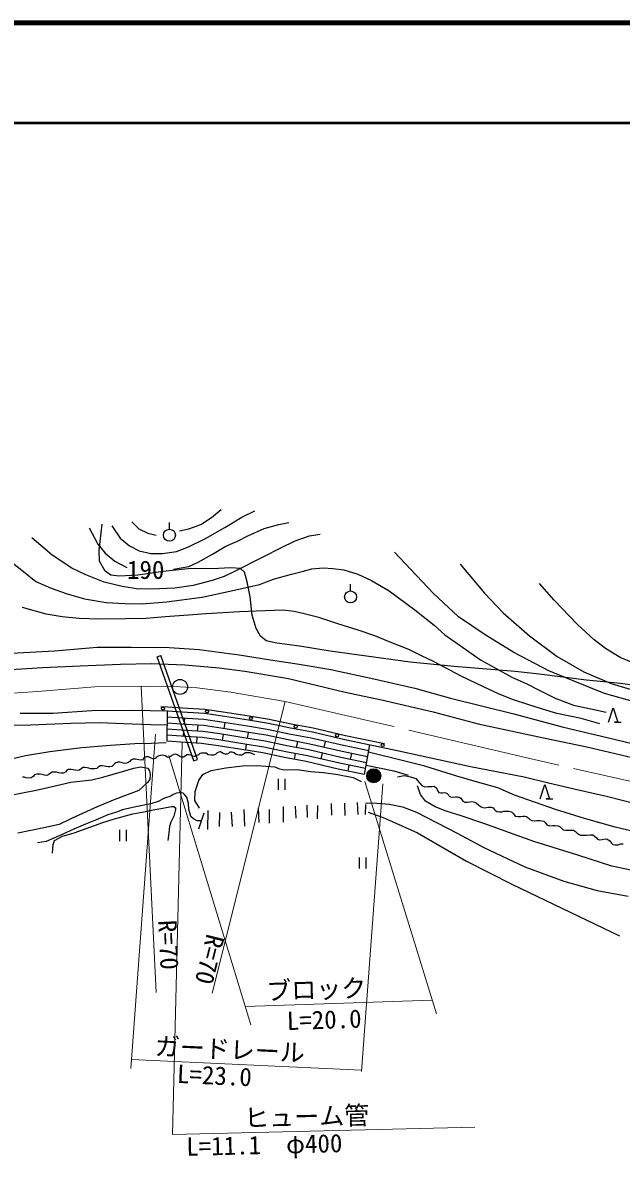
# Model space of a CAD drawing. Units: millimetres, scale not verified. Extents: x 40000 to 680000, y 20000 to 380000.
# Drawn here: x 442866 to 502710, y 266586 to 380000 of the extents above; entities that cross this region are included whole.
import ezdxf
from ezdxf.enums import TextEntityAlignment as Align

# ---------------------------------------------------------------- set-up
doc = ezdxf.new("R2010")
doc.units = ezdxf.units.MM
doc.header["$LTSCALE"] = 1000
doc.linetypes.add('CHAIN', pattern=[18.5, 12, -1.5, 3.5, -1.5])
for name, color, linetype, lineweight in [('M-BGD', 7, 'Continuous', 25), ('M-BMK', 2, 'CHAIN', 13), ('M-BMK-SRVR', 3, 'Continuous', 25), ('M-STR-HTXT', 7, 'Continuous', 13), ('M-TTL', 2, 'Continuous', 140), ('M-TTL-LINE', 7, 'Continuous', 50)]:
    doc.layers.add(name, color=color, linetype=linetype, lineweight=lineweight)
doc.styles.add('ＭＳ ゴシック', font='')
doc.styles.get('ＭＳ ゴシック').set_extended_font_data('MS Gothic')

msp = doc.modelspace()

# ---------------------------------------------------------------- hatches: boundary and pattern name
at = {"layer": 'M-BGD'}
msp.add_hatch(color=256, dxfattribs=at).paths.add_polyline_path([(478654, 304790, 0.41421), (477954, 305490, 0.41421), (477254, 304790, 1)])

# ---------------------------------------------------------------- linework, layer by layer
for p, q in [((457536, 329415), (457536, 330093)), ((475641, 323249), (475641, 323927)), ((456310, 316666), (456687, 316799)), ((459960, 306277), (456310, 316666)), ((460337, 306409), (456687, 316799)), ((457305, 308244), (457328, 311251)), ((459030, 310521), (458984, 309922)), ((460360, 309835), (460323, 309236)), ((463082, 310096), (462989, 309504)), ((502022, 310142), (502689, 310142)), ((502356, 310142), (502022, 310142)), ((458939, 309324), (458894, 308726)), ((460287, 308637), (460251, 308038)), ((462895, 308911), (462802, 308318)), ((465348, 308525), (465442, 309117)), ((465160, 307339), (465254, 307932)), ((470323, 308196), (470213, 307606)), ((473090, 308229), (472955, 307645)), ((477047, 304909), (477557, 307867)), ((459960, 306277), (460337, 306409)), ((470103, 307016), (469993, 306426)), ((472820, 307060), (472685, 306475)), ((475733, 307023), (475610, 306436)), ((475487, 305849), (475364, 305261)), ((468418, 304498), (468418, 303380)), ((469084, 304498), (469084, 303380)), ((468945, 300161), (468930, 301705)), ((470106, 301770), (470176, 300545)), ((471278, 301848), (471312, 300606)), ((472345, 301833), (472317, 300481)), ((473782, 300871), (473754, 302029)), ((475114, 300829), (475085, 302052)), ((476311, 302115), (476367, 300907)), ((477141, 300917), (477160, 301925)), ((495209, 302484), (495875, 302484)), ((495542, 302484), (495209, 302484)), ((460472, 299492), (461025, 301086)), ((461376, 299407), (461418, 301331)), ((462546, 301108), (462514, 299726)), ((463721, 301163), (463796, 299728)), ((465062, 299769), (465015, 301420)), ((466411, 301570), (466473, 300123)), ((467540, 300058), (467540, 301410)), ((452551, 299378), (452551, 298260)), ((453218, 299378), (453218, 298260)), ((476519, 296639), (476519, 295522)), ((477185, 296639), (477185, 295522))]:
    msp.add_line(p, q, dxfattribs=at)
for points in [[(451770, 329748), (452611, 328520), (453548, 327745), (454502, 327244), (455682, 326986), (456829, 326986), (458251, 327180), (459431, 327664), (461144, 328472), (463068, 329586), (464765, 330620), (466090, 331250)], [(458535, 329265), (459483, 329441), (460688, 329888), (461750, 330591), (462697, 331376)], [(453772, 330137), (454487, 329437), (455365, 329024), (456224, 328821)], [(457938, 325412), (459483, 325698), (460396, 326116), (461830, 326918), (463187, 327729), (464340, 328220), (465387, 328743), (467012, 329481), (468475, 329897), (469468, 330089)], [(449523, 329537), (450383, 327932), (451124, 327034), (452082, 326235), (453281, 325602)], [(504228, 313785), (502614, 313990), (499229, 314352), (494512, 314930), (492095, 315205), (485986, 315716), (481589, 316142), (473597, 317219), (470530, 317717), (468276, 318031), (467194, 318277), (466654, 318722), (466195, 319492), (465792, 320824), (465608, 322657), (465303, 324155), (465038, 325140), (464643, 325474), (463686, 325550), (461792, 325442), (459720, 325500), (456897, 325197), (454363, 324819), (452511, 324731), (451679, 324832), (451112, 325223), (450557, 326218), (450521, 327306), (450803, 329902)], [(472607, 328878), (471494, 328715), (470056, 328213), (468644, 327535), (466948, 326668), (463958, 325152), (463008, 324708), (461821, 324289), (459893, 323805), (458071, 323515), (456548, 323462), (454449, 323410), (452797, 323685), (451011, 324138), (449164, 324866), (447778, 325523), (445821, 326830), (443776, 328564)], [(557041, 307216), (548882, 307450), (538436, 308039), (531625, 308602), (524353, 309293), (517811, 309832), (513765, 310292), (510460, 310858), (507716, 311346), (504145, 312142), (501038, 313008), (497900, 314262), (495448, 315286), (491950, 317090), (489091, 318876), (486433, 320672), (483894, 323041), (480039, 327138)], [(441680, 326186), (442932, 325180), (444196, 324197), (445706, 323515), (447216, 322978), (449061, 322475), (451220, 322089), (453082, 321987), (454820, 321964), (457250, 322161), (460803, 322644), (463872, 323297), (466529, 323893), (467949, 324433), (469738, 324911), (470809, 325184), (471788, 325458), (472893, 325560), (473861, 325480), (474958, 325343), (476382, 324911), (477726, 324284), (479514, 323259), (482081, 321353), (484003, 319833), (485069, 318882), (486847, 317621), (488640, 316374), (491781, 314621), (493275, 313958), (494445, 313369), (496094, 312533), (497946, 311835), (500127, 311376), (501194, 311129)], [(486602, 325935), (489027, 323041), (490913, 321056), (493540, 318782), (496296, 316706), (498966, 315160), (501701, 314016), (504711, 313105), (507547, 312449), (513960, 311761)], [(556587, 311661), (552698, 311615), (549325, 311579), (546276, 311525), (543263, 311687), (538776, 311660), (534916, 311832), (532042, 311984), (529229, 312205), (523329, 312806), (518751, 313243), (515255, 313680), (513320, 313971), (510032, 314538), (507096, 315072), (504844, 315655), (502609, 316589), (501124, 317506), (500001, 318362), (498316, 319896), (496014, 322313), (494530, 323980)], [(500570, 309963), (498699, 310514), (496261, 310998), (494824, 311432), (493455, 311883), (491818, 312417), (490448, 312968), (488939, 313656), (486717, 314725), (483926, 316213), (482724, 316771), (481471, 317389), (479597, 318136), (478080, 318753), (476390, 319327), (474384, 319978), (472486, 320605), (471017, 320972), (470007, 321186), (468905, 321324), (467099, 321278), (464530, 321168), (462868, 321079), (461176, 320961), (459429, 320823), (457120, 320664), (455209, 320505), (453155, 320453), (450415, 320431), (448511, 320498), (446806, 320654), (445225, 320921), (442851, 321595)], [(441716, 317027), (446033, 317260), (450321, 317639), (453716, 317647), (457503, 317602), (460494, 317392), (464505, 316880), (467630, 316364), (470497, 315940), (473683, 315395), (477960, 314460), (482066, 313525), (485618, 312552), (491969, 310963), (496798, 309669), (501437, 308591), (506998, 307253), (509667, 306628), (511849, 306197), (513391, 305801), (514499, 305408), (515276, 304997), (516008, 304256)], [(441184, 315359), (444836, 315591), (448622, 315757), (452648, 315931), (455748, 316015), (459066, 315881), (462500, 315580), (465084, 315233), (469430, 314495), (475104, 313125), (478732, 312387), (483906, 311160), (488398, 309969), (494934, 308564), (499256, 307671), (505504, 306210)], [(505270, 301673), (501347, 302685), (498436, 303360), (495424, 304035), (493011, 304645), (487630, 305693), (480477, 307256), (475062, 308390), (471828, 309137), (469638, 309544), (467428, 310017), (465440, 310333), (462836, 310743), (461048, 310996), (459337, 311099), (457328, 311251), (453880, 311292), (449782, 311278), (445880, 311018), (442613, 311018)], [(479051, 307963), (475148, 308780), (471910, 309528), (469717, 309936), (467502, 310410), (465502, 310728), (462895, 311138), (461088, 311394), (459364, 311498), (457346, 311651), (456688, 311659)], [(501416, 310142), (501886, 311580), (502356, 310142)], [(430627, 310005), (431900, 309561), (433527, 309475), (436845, 309656), (439137, 309752), (441006, 309851), (443641, 309881), (447691, 310043), (450532, 310105), (452961, 310005), (455664, 309923), (457318, 309871)], [(477353, 306684), (474804, 307217), (471584, 307961), (469403, 308367), (467209, 308837), (465253, 309147), (462659, 309556), (460928, 309801), (459255, 309902), (457319, 310048)], [(477455, 307276), (474933, 307803), (471706, 308549), (469521, 308956), (467319, 309427), (465346, 309740), (462747, 310149), (460988, 310398), (459296, 310500), (457324, 310650)], [(477149, 305501), (474546, 306045), (471339, 306786), (469168, 307190), (466989, 307657), (465065, 307962), (462481, 308369), (460807, 308606), (459174, 308704), (457310, 308846)], [(477252, 306092), (474675, 306631), (471461, 307374), (469285, 307779), (467099, 308247), (465159, 308555), (462570, 308962), (460867, 309203), (459215, 309303), (457315, 309447)], [(440151, 306102), (443139, 306818), (445580, 307228), (448773, 307603), (451641, 307859), (454094, 308002), (455696, 308043), (457217, 308109)], [(477047, 304909), (474417, 305459), (471216, 306199), (469050, 306602), (466879, 307067), (464972, 307369), (462393, 307775), (460747, 308008), (459133, 308106), (457305, 308244)], [(466070, 306880), (465602, 307065), (465145, 307065), (464949, 306956), (464764, 306836), (464513, 306858), (464219, 306912), (464012, 307097), (463805, 307152), (463577, 307152), (463457, 307021), (463304, 306956), (463108, 306956), (462923, 307010), (462651, 307184), (462466, 307163), (462302, 307097), (462172, 306934), (461932, 306847), (461660, 306836), (461420, 306880), (461203, 307032), (460996, 307054), (460756, 307054), (460571, 307010), (460434, 306876), (460206, 306782), (460019, 306725), (459844, 306753), (459659, 306831), (459462, 306883), (459285, 306868), (459112, 306735), (458949, 306654), (458758, 306659), (458569, 306707), (458446, 306814), (458324, 306879), (458164, 306936), (457981, 306928), (457781, 306825), (457702, 306751), (457540, 306639), (457397, 306630), (457267, 306681), (457115, 306783), (456990, 306825), (456832, 306834), (456647, 306829), (456398, 306758), (456225, 306617), (456165, 306524), (456048, 306477), (455875, 306473), (455707, 306543), (455451, 306666), (455228, 306676), (455127, 306659), (454993, 306572), (454925, 306433), (454846, 306348), (454477, 306376), (454319, 306415), (454138, 306457), (453918, 306438), (453722, 306388), (453573, 306200), (453369, 306088), (453098, 306016), (452918, 306059), (452748, 306108), (452583, 306147), (452389, 306147), (452171, 306074), (452049, 305972), (451890, 305803), (451792, 305705), (451562, 305681), (451400, 305681), (451219, 305730), (451008, 305759), (450817, 305783), (450626, 305774), (450425, 305637), (450283, 305514), (450042, 305477), (449832, 305471), (449635, 305477), (449474, 305551), (449302, 305594), (449092, 305613), (448901, 305600), (448746, 305502), (448548, 305365), (448322, 305306), (448096, 305334), (447910, 305385), (447727, 305405), (447426, 305405), (447275, 305338), (447184, 305191), (446934, 305049), (446714, 305049), (446444, 305099), (446240, 305149), (446035, 305149), (445815, 305134), (445660, 305059), (445493, 304901), (445295, 304816), (445040, 304839), (444803, 304923), (444588, 304963), (444288, 304957), (444050, 304895), (443926, 304709), (443728, 304595), (443452, 304545), (443223, 304591), (442999, 304659), (442834, 304659)], [(512396, 297851), (509915, 298129), (507434, 298545), (505196, 298909), (502103, 299640), (499024, 300514), (496140, 301430), (492038, 302850), (490367, 303580), (488318, 304141), (486282, 304744), (483059, 305735), (481214, 306230), (477431, 307138)], [(441482, 302803), (444199, 303338), (445692, 303673), (447673, 304161), (449791, 304374), (450888, 304663), (452856, 305228), (453984, 305563), (454673, 305672), (455367, 305563), (455553, 305284), (455598, 304953), (455562, 304412), (455348, 304117), (454493, 303302), (452089, 302404), (450322, 301695), (447733, 300536), (446503, 299928), (444970, 299599), (442384, 299050)], [(460550, 301546), (460068, 302304), (460117, 303207), (460490, 304326), (460875, 304916), (461719, 305316), (463165, 305581), (464827, 305774), (466272, 305822), (468057, 305688), (468456, 305515), (469021, 305367), (470315, 305402), (471628, 305219), (472940, 305124), (474382, 304933), (475905, 304602), (476712, 304220)], [(477209, 305853), (479959, 305275), (481399, 304849)], [(480343, 304672), (480990, 304810), (481637, 304672), (482177, 304518), (482531, 304087), (482778, 303813), (483065, 303694), (483372, 303704), (483769, 303733), (483996, 303743), (484162, 303610), (484259, 303472), (484356, 303242), (484483, 303115), (484672, 303095), (484845, 303100), (485034, 303115), (485157, 303095), (485315, 303033), (485432, 302896), (485490, 302762), (485638, 302685), (485857, 302645), (486132, 302685), (486321, 302685), (486505, 302645), (486658, 302563), (486745, 302456), (486872, 302262), (487076, 302165), (487342, 302160), (487567, 302196), (487746, 302216), (487939, 302201), (488098, 302165), (488276, 302028), (488404, 301931), (488619, 301720), (488783, 301639), (489002, 301603), (489232, 301628), (489431, 301659), (489686, 301659), (489885, 301572), (489992, 301440), (490099, 301363), (490268, 301231), (490518, 301180), (490757, 301175), (490956, 301251), (491181, 301251), (491461, 301251), (491747, 301175), (491922, 300975), (492111, 300756), (492397, 300715), (492641, 300725), (492866, 300756), (493055, 300756), (493223, 300735), (493397, 300583), (493550, 300414), (493749, 300328), (494045, 300292), (494279, 300328), (494575, 300322), (494965, 300260), (495113, 300122), (495271, 299898), (495572, 299786), (495837, 299821), (496092, 299837), (496403, 299791), (496607, 299674), (496782, 299500), (496910, 299398), (497150, 299342), (497405, 299367), (497701, 299372), (497946, 299342), (498129, 299214), (498298, 299041), (498446, 298944), (498624, 298867), (498982, 298851), (499227, 298871), (499579, 298892), (499860, 298882), (500039, 298759), (500187, 298627), (500335, 298448), (500528, 298397), (500799, 298413), (501080, 298479), (501299, 298458), (501556, 298294), (501729, 298065), (501877, 297922), (502086, 297902), (502397, 297902), (502653, 298004), (502892, 298004)], [(460748, 300289), (460305, 300291), (459929, 300496), (459674, 300716), (459589, 301085), (459482, 301453), (459426, 302035), (459267, 302641), (459053, 302935), (458907, 303039), (458746, 303070), (458510, 303073), (458247, 303043), (457918, 302919), (457669, 302762), (457059, 302539), (456402, 302227), (455765, 302011), (454858, 301824), (454186, 301695), (453565, 301543), (452843, 301381), (452233, 301168), (451391, 300874), (450140, 300355), (449130, 299948), (447967, 299462), (446509, 298789), (445201, 298233), (444354, 298089)], [(504455, 295191), (501767, 295772), (498368, 296844), (493950, 298221), (488960, 300021), (486711, 300804), (485188, 301246), (484116, 301684), (483142, 302252), (482622, 302933), (482346, 303790)], [(494602, 302484), (495072, 303922), (495542, 302484)], [(445860, 297047), (445906, 297918), (446040, 298329), (446853, 298750), (448002, 299094), (450866, 300118), (452035, 300491), (453890, 300981), (454982, 301190), (456080, 301408), (456874, 301539), (457739, 301719), (457987, 301704), (458127, 301579), (458145, 301435), (457962, 300760), (457684, 300166), (457532, 299717), (457469, 299091), (457374, 298327)], [(477148, 302091), (478260, 302058), (479548, 301962), (480825, 301676), (482232, 301152), (486290, 299046), (488959, 297639), (493065, 295687), (496967, 294276), (500286, 293338), (503404, 292767)], [(477396, 301168), (478895, 300609), (479811, 300233), (482330, 299106), (487222, 296265), (491825, 293929), (502528, 288818)]]:
    msp.add_lwpolyline(points, dxfattribs=at)
for centre, radius in [((457536, 328815), 600), ((475641, 322649), 600), ((456888, 311507), 150), ((461295, 311212), 150), ((465684, 310545), 150), ((470154, 309699), 150), ((474296, 308823), 150), ((478857, 307850), 150), ((477954, 304790), 700)]:
    msp.add_circle(centre, radius, dxfattribs=at)
at = {"layer": 'M-BMK'}
msp.add_lwpolyline([(557684, 300910), (531115, 300428), (527302, 300472), (522898, 300768), (518331, 301241), (514130, 301902), (509626, 302863), (493146, 306621), (478626, 310021), (469121, 312222), (466384, 312659), (463674, 313154), (460308, 313564), (458596, 313658), (455266, 313716), (454721, 313727), (450095, 313672), (444344, 313193), (440104, 312931)], dxfattribs=at)
at = {"layer": 'M-BMK-SRVR'}
msp.add_circle((458596, 313658), 750, dxfattribs=at)
at = {"layer": 'M-STR-HTXT'}
for p, q in [((456213, 283143), (454721, 313727)), ((469121, 312222), (461812, 283088)), ((456147, 308954), (453672, 275539)), ((457482, 306827), (465673, 279913)), ((476727, 275241), (478859, 303989)), ((477083, 304210), (484222, 281019)), ((483806, 282371), (465114, 281751)), ((476738, 275384), (453740, 276455))]:
    msp.add_line(p, q, dxfattribs=at)
msp.add_lwpolyline([(458793, 308089), (457842, 268973), (488063, 269701)], dxfattribs=at)
at = {"layer": 'M-TTL'}
msp.add_line((680000, 380000), (40000, 380000), dxfattribs=at)
at = {"layer": 'M-TTL-LINE'}
msp.add_line((40000, 370000), (680000, 370000), dxfattribs=at)

# ---------------------------------------------------------------- texts
at = {"layer": 'M-BGD', "style": 'ＭＳ ゴシック'}
msp.add_text('190', height=1833, dxfattribs=at).set_placement((453294, 323899), align=Align.BOTTOM_LEFT)
at = {"layer": 'M-STR-HTXT', "style": 'ＭＳ ゴシック'}
for s, rotation, p in [('R=70', 272.793, (455863, 290322)), ('R=70', 255.916, (460752, 289219)), ('ブロック', 1.899, (467266, 281822)), ('L=20.0', 1.899, (469315, 278840)), ('ガードレール', 357.332, (456019, 276349)), ('L=23.0', 357.332, (458231, 273572)), ('ヒューム管', 1.379, (465044, 269146)), ('L=11.1  φ400', 1.379, (459253, 266275))]:
    msp.add_text(s, height=1833, rotation=rotation, dxfattribs=at).set_placement(p, align=Align.BOTTOM_LEFT)

doc.saveas('drawing.dxf')
